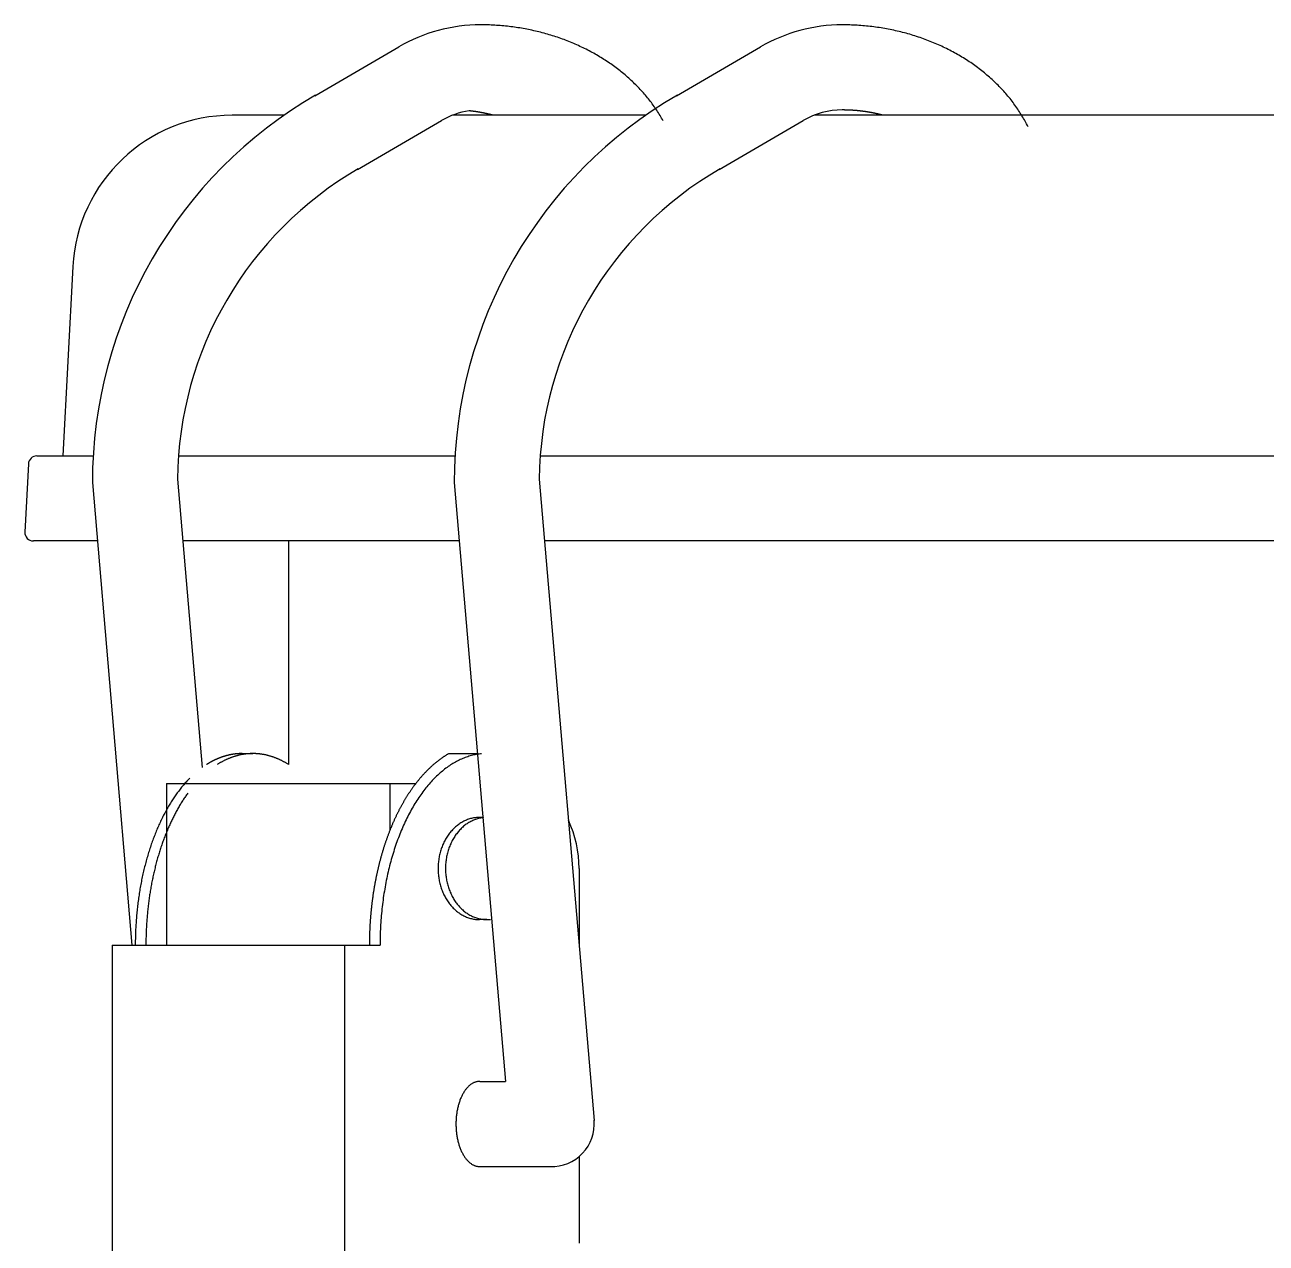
# Model space of a CAD drawing. Extents: x -182 to 608, y -688 to 174.
# Drawn here: x -148.4 to -90.1, y -279.2 to -222 of the extents above; entities that cross this region are included whole.
import ezdxf

# ---------------------------------------------------------------- set-up
doc = ezdxf.new("R2010")
doc.units = 0
doc.layers.get('0').update_dxf_attribs({"linetype": 'CONTINUOUS'})

msp = doc.modelspace()

# ---------------------------------------------------------------- linework, layer by layer
at = {"color": 7, "linetype": 'CONTINUOUS'}
for p, q in [((-134.767, -225.284), (-130.819, -222.99)), ((-117.767, -225.284), (-113.819, -222.99)), ((-136.207, -226.202), (-138.642, -226.202)), ((-119.207, -226.202), (-128.298, -226.202)), ((111.298, -226.202), (-111.298, -226.202)), ((-132.757, -228.743), (-128.809, -226.448)), ((-115.757, -228.743), (-111.809, -226.448)), ((-146.132, -233.309), (-146.598, -242.202)), ((-148.22, -242.581), (-148.387, -245.781)), ((-147.82, -242.202), (-145.178, -242.202)), ((-141.169, -242.202), (-128.178, -242.202)), ((-124.169, -242.202), (124.169, -242.202)), ((-145.214, -243.46), (-143.356, -265.188)), ((-141.214, -243.296), (-140.055, -256.844)), ((-128.214, -243.46), (-125.808, -271.59)), ((-124.214, -243.296), (-121.637, -273.418)), ((-144.98, -246.202), (-147.988, -246.202)), ((-127.98, -246.202), (-140.965, -246.202)), ((-136, -246.202), (-136, -256.7)), ((123.965, -246.202), (-123.965, -246.202)), ((-138.172, -256.188), (-137.672, -256.188)), ((-128.462, -256.188), (-127.126, -256.188)), ((-141.736, -257.588), (-141.736, -265.188)), ((-141.736, -257.588), (-131.236, -257.588)), ((-131.236, -257.588), (-130.011, -257.588)), ((-131.236, -257.588), (-131.236, -259.796)), ((-126.869, -259.188), (-127.022, -259.188)), ((-122.345, -261.588), (-122.345, -265.144)), ((-126.672, -263.988), (-127.022, -263.988)), ((-144.28, -265.188), (-131.698, -265.188)), ((-144.28, -265.188), (-144.28, -288.731)), ((-133.362, -265.188), (-133.362, -288.731)), ((-127.008, -271.59), (-125.808, -271.59)), ((-122.345, -275.121), (-122.345, -279.188)), ((-127.022, -275.587), (-123.56, -275.587))]:
    msp.add_line(p, q, dxfattribs=at)
for points in [[(-118.396, -226.457, 0), (-118.431, -226.395, 0), (-118.467, -226.333, 0), (-118.503, -226.271, 0), (-118.54, -226.209, 0), (-118.578, -226.148, 0), (-118.617, -226.087, 0), (-118.656, -226.026, 0), (-118.695, -225.966, 0), (-118.736, -225.906, 0), (-118.777, -225.846, 0), (-118.819, -225.786, 0), (-118.861, -225.727, 0), (-118.904, -225.668, 0), (-118.948, -225.61, 0), (-118.992, -225.551, 0), (-119.037, -225.493, 0), (-119.083, -225.436, 0), (-119.129, -225.378, 0), (-119.176, -225.321, 0), (-119.224, -225.265, 0), (-119.272, -225.208, 0), (-119.321, -225.153, 0), (-119.37, -225.097, 0), (-119.42, -225.042, 0), (-119.47, -224.987, 0), (-119.522, -224.932, 0), (-119.573, -224.878, 0), (-119.626, -224.825, 0), (-119.679, -224.771, 0), (-119.732, -224.718, 0), (-119.787, -224.666, 0), (-119.841, -224.614, 0), (-119.897, -224.562, 0), (-119.952, -224.511, 0), (-120.009, -224.46, 0), (-120.066, -224.409, 0), (-120.123, -224.359, 0), (-120.181, -224.309, 0), (-120.24, -224.26, 0), (-120.299, -224.211, 0), (-120.359, -224.163, 0), (-120.419, -224.115, 0), (-120.48, -224.067, 0), (-120.541, -224.02, 0), (-120.603, -223.974, 0), (-120.665, -223.927, 0), (-120.728, -223.882, 0), (-120.792, -223.836, 0), (-120.855, -223.792, 0), (-120.92, -223.747, 0), (-120.985, -223.703, 0), (-121.05, -223.66, 0), (-121.116, -223.617, 0), (-121.182, -223.575, 0), (-121.249, -223.533, 0), (-121.316, -223.491, 0), (-121.383, -223.45, 0), (-121.451, -223.41, 0), (-121.52, -223.37, 0), (-121.589, -223.33, 0), (-121.658, -223.291, 0), (-121.728, -223.253, 0), (-121.798, -223.215, 0), (-121.869, -223.178, 0), (-121.94, -223.141, 0), (-122.011, -223.104, 0), (-122.083, -223.068, 0), (-122.156, -223.033, 0), (-122.228, -222.998, 0), (-122.301, -222.964, 0), (-122.375, -222.93, 0), (-122.448, -222.897, 0), (-122.523, -222.864, 0), (-122.597, -222.832, 0), (-122.672, -222.8, 0), (-122.747, -222.769, 0), (-122.823, -222.739, 0), (-122.898, -222.709, 0), (-122.975, -222.679, 0), (-123.051, -222.65, 0), (-123.128, -222.622, 0), (-123.205, -222.594, 0), (-123.282, -222.567, 0), (-123.36, -222.541, 0), (-123.438, -222.515, 0), (-123.516, -222.489, 0), (-123.595, -222.464, 0), (-123.674, -222.44, 0), (-123.753, -222.416, 0), (-123.832, -222.393, 0), (-123.912, -222.37, 0), (-123.992, -222.348, 0), (-124.072, -222.327, 0), (-124.152, -222.306, 0), (-124.233, -222.286, 0), (-124.314, -222.266, 0), (-124.395, -222.247, 0), (-124.476, -222.229, 0), (-124.557, -222.211, 0), (-124.639, -222.193, 0), (-124.721, -222.177, 0), (-124.803, -222.16, 0), (-124.885, -222.145, 0), (-124.967, -222.13, 0), (-125.05, -222.116, 0), (-125.132, -222.102, 0), (-125.215, -222.089, 0), (-125.298, -222.076, 0), (-125.381, -222.064, 0), (-125.464, -222.053, 0), (-125.548, -222.042, 0), (-125.631, -222.032, 0), (-125.715, -222.023, 0), (-125.798, -222.014, 0), (-125.882, -222.006, 0), (-125.966, -221.998, 0), (-126.05, -221.991, 0), (-126.134, -221.984, 0), (-126.218, -221.979, 0), (-126.302, -221.973, 0), (-126.386, -221.969, 0), (-126.47, -221.965, 0), (-126.554, -221.961, 0), (-126.639, -221.959, 0), (-126.723, -221.957, 0), (-126.807, -221.955, 0), (-126.892, -221.954, 0), (-126.976, -221.954, 0)], [(-101.247, -226.741, 0), (-101.28, -226.676, 0), (-101.314, -226.61, 0), (-101.348, -226.545, 0), (-101.384, -226.48, 0), (-101.42, -226.415, 0), (-101.456, -226.351, 0), (-101.494, -226.287, 0), (-101.532, -226.223, 0), (-101.571, -226.16, 0), (-101.611, -226.096, 0), (-101.651, -226.034, 0), (-101.692, -225.971, 0), (-101.734, -225.909, 0), (-101.776, -225.847, 0), (-101.82, -225.785, 0), (-101.864, -225.724, 0), (-101.908, -225.663, 0), (-101.954, -225.602, 0), (-102, -225.542, 0), (-102.046, -225.482, 0), (-102.094, -225.422, 0), (-102.142, -225.363, 0), (-102.19, -225.304, 0), (-102.24, -225.246, 0), (-102.29, -225.187, 0), (-102.341, -225.13, 0), (-102.392, -225.072, 0), (-102.444, -225.015, 0), (-102.497, -224.959, 0), (-102.55, -224.903, 0), (-102.604, -224.847, 0), (-102.659, -224.791, 0), (-102.714, -224.737, 0), (-102.77, -224.682, 0), (-102.826, -224.628, 0), (-102.883, -224.574, 0), (-102.941, -224.521, 0), (-102.999, -224.468, 0), (-103.058, -224.416, 0), (-103.118, -224.364, 0), (-103.178, -224.312, 0), (-103.239, -224.261, 0), (-103.3, -224.211, 0), (-103.362, -224.161, 0), (-103.424, -224.111, 0), (-103.487, -224.062, 0), (-103.551, -224.013, 0), (-103.615, -223.965, 0), (-103.679, -223.917, 0), (-103.744, -223.87, 0), (-103.81, -223.823, 0), (-103.876, -223.777, 0), (-103.943, -223.731, 0), (-104.01, -223.686, 0), (-104.078, -223.642, 0), (-104.146, -223.597, 0), (-104.215, -223.554, 0), (-104.285, -223.51, 0), (-104.354, -223.468, 0), (-104.425, -223.426, 0), (-104.495, -223.384, 0), (-104.567, -223.343, 0), (-104.638, -223.303, 0), (-104.71, -223.263, 0), (-104.783, -223.223, 0), (-104.856, -223.184, 0), (-104.93, -223.146, 0), (-105.003, -223.108, 0), (-105.078, -223.071, 0), (-105.153, -223.034, 0), (-105.228, -222.998, 0), (-105.303, -222.963, 0), (-105.379, -222.928, 0), (-105.456, -222.894, 0), (-105.532, -222.86, 0), (-105.61, -222.827, 0), (-105.687, -222.794, 0), (-105.765, -222.762, 0), (-105.843, -222.73, 0), (-105.922, -222.7, 0), (-106.001, -222.669, 0), (-106.08, -222.64, 0), (-106.16, -222.611, 0), (-106.24, -222.582, 0), (-106.32, -222.554, 0), (-106.401, -222.527, 0), (-106.482, -222.5, 0), (-106.563, -222.474, 0), (-106.644, -222.449, 0), (-106.726, -222.424, 0), (-106.808, -222.4, 0), (-106.891, -222.376, 0), (-106.973, -222.353, 0), (-107.056, -222.331, 0), (-107.139, -222.309, 0), (-107.223, -222.288, 0), (-107.306, -222.268, 0), (-107.39, -222.248, 0), (-107.474, -222.229, 0), (-107.559, -222.21, 0), (-107.643, -222.192, 0), (-107.728, -222.175, 0), (-107.813, -222.159, 0), (-107.898, -222.143, 0), (-107.983, -222.127, 0), (-108.068, -222.113, 0), (-108.154, -222.098, 0), (-108.24, -222.085, 0), (-108.326, -222.072, 0), (-108.412, -222.06, 0), (-108.498, -222.049, 0), (-108.584, -222.038, 0), (-108.67, -222.028, 0), (-108.757, -222.018, 0), (-108.844, -222.009, 0), (-108.93, -222.001, 0), (-109.017, -221.994, 0), (-109.104, -221.987, 0), (-109.191, -221.98, 0), (-109.278, -221.975, 0), (-109.365, -221.97, 0), (-109.452, -221.966, 0), (-109.539, -221.962, 0), (-109.627, -221.959, 0), (-109.714, -221.957, 0), (-109.801, -221.955, 0), (-109.889, -221.954, 0), (-109.976, -221.954, 0)], [(-138.172, -256.188, 0), (-138.185, -256.188, 0), (-138.198, -256.188, 0), (-138.212, -256.188, 0), (-138.225, -256.189, 0), (-138.238, -256.189, 0), (-138.252, -256.189, 0), (-138.265, -256.19, 0), (-138.278, -256.19, 0), (-138.292, -256.191, 0), (-138.305, -256.191, 0), (-138.319, -256.192, 0), (-138.332, -256.193, 0), (-138.345, -256.194, 0), (-138.359, -256.194, 0), (-138.372, -256.195, 0), (-138.385, -256.196, 0), (-138.399, -256.197, 0), (-138.412, -256.198, 0), (-138.425, -256.2, 0), (-138.439, -256.201, 0), (-138.452, -256.202, 0), (-138.465, -256.204, 0), (-138.479, -256.205, 0), (-138.492, -256.206, 0), (-138.506, -256.208, 0), (-138.519, -256.21, 0), (-138.532, -256.211, 0), (-138.546, -256.213, 0), (-138.559, -256.215, 0), (-138.572, -256.217, 0), (-138.586, -256.219, 0), (-138.599, -256.221, 0), (-138.612, -256.223, 0), (-138.625, -256.225, 0), (-138.639, -256.227, 0), (-138.652, -256.229, 0), (-138.665, -256.232, 0), (-138.679, -256.234, 0), (-138.692, -256.237, 0), (-138.705, -256.239, 0), (-138.719, -256.242, 0), (-138.732, -256.244, 0), (-138.745, -256.247, 0), (-138.758, -256.25, 0), (-138.772, -256.253, 0), (-138.785, -256.255, 0), (-138.798, -256.258, 0), (-138.812, -256.261, 0), (-138.825, -256.264, 0), (-138.838, -256.268, 0), (-138.851, -256.271, 0), (-138.865, -256.274, 0), (-138.878, -256.277, 0), (-138.891, -256.281, 0), (-138.904, -256.284, 0), (-138.917, -256.288, 0), (-138.931, -256.291, 0), (-138.944, -256.295, 0), (-138.957, -256.299, 0), (-138.97, -256.303, 0), (-138.984, -256.306, 0), (-138.997, -256.31, 0), (-139.01, -256.314, 0), (-139.023, -256.318, 0), (-139.036, -256.322, 0), (-139.049, -256.326, 0), (-139.063, -256.331, 0), (-139.076, -256.335, 0), (-139.089, -256.339, 0), (-139.102, -256.344, 0), (-139.115, -256.348, 0), (-139.128, -256.353, 0), (-139.141, -256.357, 0), (-139.155, -256.362, 0), (-139.168, -256.367, 0), (-139.181, -256.371, 0), (-139.194, -256.376, 0), (-139.207, -256.381, 0), (-139.22, -256.386, 0), (-139.233, -256.391, 0), (-139.246, -256.396, 0), (-139.259, -256.401, 0), (-139.272, -256.407, 0), (-139.285, -256.412, 0), (-139.298, -256.417, 0), (-139.311, -256.423, 0), (-139.324, -256.428, 0), (-139.337, -256.434, 0), (-139.35, -256.439, 0), (-139.363, -256.445, 0), (-139.376, -256.451, 0), (-139.389, -256.456, 0), (-139.402, -256.462, 0), (-139.415, -256.468, 0), (-139.428, -256.474, 0), (-139.441, -256.48, 0), (-139.454, -256.486, 0), (-139.467, -256.492, 0), (-139.48, -256.498, 0), (-139.493, -256.505, 0), (-139.506, -256.511, 0), (-139.519, -256.517, 0), (-139.531, -256.524, 0), (-139.544, -256.53, 0), (-139.557, -256.537, 0), (-139.57, -256.544, 0), (-139.583, -256.55, 0), (-139.596, -256.557, 0), (-139.609, -256.564, 0), (-139.621, -256.571, 0), (-139.634, -256.578, 0), (-139.647, -256.585, 0), (-139.66, -256.592, 0), (-139.672, -256.599, 0), (-139.685, -256.606, 0), (-139.698, -256.613, 0), (-139.711, -256.62, 0), (-139.723, -256.628, 0), (-139.736, -256.635, 0), (-139.749, -256.643, 0), (-139.762, -256.65, 0), (-139.774, -256.658, 0), (-139.787, -256.666, 0), (-139.8, -256.673, 0), (-139.812, -256.681, 0), (-139.825, -256.689, 0), (-139.837, -256.697, 0), (-139.85, -256.705, 0)], [(-135.993, -256.705, 0), (-136.018, -256.689, 0), (-136.043, -256.673, 0), (-136.069, -256.658, 0), (-136.094, -256.643, 0), (-136.12, -256.628, 0), (-136.145, -256.613, 0), (-136.171, -256.599, 0), (-136.196, -256.585, 0), (-136.222, -256.571, 0), (-136.247, -256.557, 0), (-136.273, -256.544, 0), (-136.299, -256.53, 0), (-136.324, -256.517, 0), (-136.35, -256.505, 0), (-136.376, -256.492, 0), (-136.402, -256.48, 0), (-136.428, -256.468, 0), (-136.454, -256.456, 0), (-136.48, -256.445, 0), (-136.506, -256.434, 0), (-136.532, -256.423, 0), (-136.558, -256.412, 0), (-136.584, -256.401, 0), (-136.61, -256.391, 0), (-136.636, -256.381, 0), (-136.662, -256.371, 0), (-136.688, -256.362, 0), (-136.715, -256.353, 0), (-136.741, -256.344, 0), (-136.767, -256.335, 0), (-136.794, -256.326, 0), (-136.82, -256.318, 0), (-136.846, -256.31, 0), (-136.873, -256.303, 0), (-136.899, -256.295, 0), (-136.926, -256.288, 0), (-136.952, -256.281, 0), (-136.978, -256.274, 0), (-137.005, -256.268, 0), (-137.031, -256.261, 0), (-137.058, -256.255, 0), (-137.085, -256.25, 0), (-137.111, -256.244, 0), (-137.138, -256.239, 0), (-137.164, -256.234, 0), (-137.191, -256.229, 0), (-137.218, -256.225, 0), (-137.244, -256.221, 0), (-137.271, -256.217, 0), (-137.297, -256.213, 0), (-137.324, -256.21, 0), (-137.351, -256.206, 0), (-137.378, -256.204, 0), (-137.404, -256.201, 0), (-137.431, -256.198, 0), (-137.458, -256.196, 0), (-137.484, -256.194, 0), (-137.511, -256.193, 0), (-137.538, -256.191, 0), (-137.565, -256.19, 0), (-137.591, -256.189, 0), (-137.618, -256.189, 0), (-137.645, -256.188, 0), (-137.672, -256.188, 0), (-137.698, -256.188, 0), (-137.725, -256.189, 0), (-137.752, -256.189, 0), (-137.778, -256.19, 0), (-137.805, -256.191, 0), (-137.832, -256.193, 0), (-137.859, -256.194, 0), (-137.885, -256.196, 0), (-137.912, -256.198, 0), (-137.939, -256.201, 0), (-137.965, -256.204, 0), (-137.992, -256.206, 0), (-138.019, -256.21, 0), (-138.046, -256.213, 0), (-138.072, -256.217, 0), (-138.099, -256.221, 0), (-138.125, -256.225, 0), (-138.152, -256.229, 0), (-138.179, -256.234, 0), (-138.205, -256.239, 0), (-138.232, -256.244, 0), (-138.258, -256.25, 0), (-138.285, -256.255, 0), (-138.312, -256.261, 0), (-138.338, -256.268, 0), (-138.365, -256.274, 0), (-138.391, -256.281, 0), (-138.417, -256.288, 0), (-138.444, -256.295, 0), (-138.47, -256.303, 0), (-138.497, -256.31, 0), (-138.523, -256.318, 0), (-138.549, -256.326, 0), (-138.576, -256.335, 0), (-138.602, -256.344, 0), (-138.628, -256.353, 0), (-138.655, -256.362, 0), (-138.681, -256.371, 0), (-138.707, -256.381, 0), (-138.733, -256.391, 0), (-138.759, -256.401, 0), (-138.785, -256.412, 0), (-138.811, -256.423, 0), (-138.837, -256.434, 0), (-138.863, -256.445, 0), (-138.889, -256.456, 0), (-138.915, -256.468, 0), (-138.941, -256.48, 0), (-138.967, -256.492, 0), (-138.993, -256.505, 0), (-139.019, -256.517, 0), (-139.044, -256.53, 0), (-139.07, -256.544, 0), (-139.096, -256.557, 0), (-139.121, -256.571, 0), (-139.147, -256.585, 0), (-139.172, -256.599, 0), (-139.198, -256.613, 0), (-139.223, -256.628, 0), (-139.249, -256.643, 0), (-139.274, -256.658, 0), (-139.3, -256.673, 0), (-139.325, -256.689, 0), (-139.35, -256.705, 0)], [(-126.924, -256.2, 0), (-126.984, -256.206, 0), (-127.043, -256.213, 0), (-127.103, -256.221, 0), (-127.162, -256.231, 0), (-127.222, -256.242, 0), (-127.281, -256.255, 0), (-127.34, -256.268, 0), (-127.399, -256.283, 0), (-127.458, -256.299, 0), (-127.517, -256.316, 0), (-127.576, -256.335, 0), (-127.635, -256.355, 0), (-127.693, -256.376, 0), (-127.752, -256.398, 0), (-127.81, -256.422, 0), (-127.868, -256.447, 0), (-127.926, -256.473, 0), (-127.984, -256.5, 0), (-128.041, -256.529, 0), (-128.099, -256.558, 0), (-128.156, -256.589, 0), (-128.213, -256.622, 0), (-128.269, -256.655, 0), (-128.326, -256.69, 0), (-128.382, -256.725, 0), (-128.438, -256.762, 0), (-128.494, -256.8, 0), (-128.549, -256.84, 0), (-128.605, -256.88, 0), (-128.66, -256.922, 0), (-128.714, -256.965, 0), (-128.769, -257.009, 0), (-128.823, -257.054, 0), (-128.877, -257.1, 0), (-128.93, -257.148, 0), (-128.983, -257.197, 0), (-129.036, -257.246, 0), (-129.089, -257.297, 0), (-129.141, -257.349, 0), (-129.193, -257.402, 0), (-129.244, -257.456, 0), (-129.295, -257.512, 0), (-129.346, -257.568, 0), (-129.396, -257.625, 0), (-129.446, -257.684, 0), (-129.496, -257.743, 0), (-129.545, -257.804, 0), (-129.594, -257.866, 0), (-129.642, -257.928, 0), (-129.69, -257.992, 0), (-129.738, -258.057, 0), (-129.785, -258.123, 0), (-129.832, -258.189, 0), (-129.878, -258.257, 0), (-129.924, -258.326, 0), (-129.969, -258.395, 0), (-130.014, -258.466, 0), (-130.058, -258.537, 0), (-130.102, -258.61, 0), (-130.145, -258.683, 0), (-130.188, -258.758, 0), (-130.231, -258.833, 0), (-130.273, -258.909, 0), (-130.314, -258.986, 0), (-130.355, -259.064, 0), (-130.395, -259.143, 0), (-130.435, -259.222, 0), (-130.474, -259.303, 0), (-130.513, -259.384, 0), (-130.551, -259.466, 0), (-130.589, -259.549, 0), (-130.626, -259.633, 0), (-130.663, -259.718, 0), (-130.699, -259.803, 0), (-130.734, -259.889, 0), (-130.769, -259.976, 0), (-130.803, -260.063, 0), (-130.837, -260.151, 0), (-130.87, -260.24, 0), (-130.903, -260.33, 0), (-130.935, -260.42, 0), (-130.966, -260.511, 0), (-130.997, -260.603, 0), (-131.027, -260.695, 0), (-131.056, -260.788, 0), (-131.085, -260.882, 0), (-131.114, -260.976, 0), (-131.141, -261.071, 0), (-131.168, -261.166, 0), (-131.195, -261.262, 0), (-131.22, -261.359, 0), (-131.245, -261.456, 0), (-131.27, -261.553, 0), (-131.294, -261.651, 0), (-131.317, -261.75, 0), (-131.339, -261.849, 0), (-131.361, -261.948, 0), (-131.382, -262.048, 0), (-131.403, -262.149, 0), (-131.423, -262.25, 0), (-131.442, -262.351, 0), (-131.46, -262.452, 0), (-131.478, -262.554, 0), (-131.495, -262.657, 0), (-131.512, -262.76, 0), (-131.527, -262.863, 0), (-131.542, -262.966, 0), (-131.557, -263.07, 0), (-131.571, -263.174, 0), (-131.584, -263.278, 0), (-131.596, -263.383, 0), (-131.608, -263.488, 0), (-131.618, -263.593, 0), (-131.629, -263.698, 0), (-131.638, -263.804, 0), (-131.647, -263.91, 0), (-131.655, -264.015, 0), (-131.663, -264.122, 0), (-131.669, -264.228, 0), (-131.675, -264.334, 0), (-131.681, -264.441, 0), (-131.685, -264.547, 0), (-131.689, -264.654, 0), (-131.692, -264.761, 0), (-131.695, -264.867, 0), (-131.697, -264.974, 0), (-131.698, -265.081, 0), (-131.698, -265.188, 0)], [(-140.633, -257.341, 0), (-140.669, -257.378, 0), (-140.705, -257.415, 0), (-140.741, -257.453, 0), (-140.776, -257.491, 0), (-140.812, -257.53, 0), (-140.847, -257.569, 0), (-140.882, -257.609, 0), (-140.917, -257.65, 0), (-140.952, -257.691, 0), (-140.987, -257.732, 0), (-141.021, -257.774, 0), (-141.055, -257.816, 0), (-141.089, -257.859, 0), (-141.123, -257.903, 0), (-141.156, -257.947, 0), (-141.19, -257.991, 0), (-141.223, -258.036, 0), (-141.256, -258.082, 0), (-141.289, -258.128, 0), (-141.321, -258.174, 0), (-141.353, -258.221, 0), (-141.386, -258.268, 0), (-141.417, -258.316, 0), (-141.449, -258.365, 0), (-141.48, -258.413, 0), (-141.512, -258.463, 0), (-141.543, -258.512, 0), (-141.573, -258.562, 0), (-141.604, -258.613, 0), (-141.634, -258.664, 0), (-141.664, -258.716, 0), (-141.694, -258.768, 0), (-141.723, -258.82, 0), (-141.753, -258.873, 0), (-141.782, -258.926, 0), (-141.811, -258.98, 0), (-141.839, -259.034, 0), (-141.868, -259.089, 0), (-141.896, -259.144, 0), (-141.923, -259.199, 0), (-141.951, -259.255, 0), (-141.978, -259.311, 0), (-142.005, -259.367, 0), (-142.032, -259.424, 0), (-142.059, -259.482, 0), (-142.085, -259.54, 0), (-142.111, -259.598, 0), (-142.136, -259.656, 0), (-142.162, -259.715, 0), (-142.187, -259.775, 0), (-142.212, -259.834, 0), (-142.237, -259.894, 0), (-142.261, -259.955, 0), (-142.285, -260.015, 0), (-142.309, -260.077, 0), (-142.332, -260.138, 0), (-142.355, -260.2, 0), (-142.378, -260.262, 0), (-142.401, -260.325, 0), (-142.423, -260.387, 0), (-142.445, -260.45, 0), (-142.467, -260.514, 0), (-142.488, -260.578, 0), (-142.51, -260.642, 0), (-142.53, -260.706, 0), (-142.551, -260.771, 0), (-142.571, -260.836, 0), (-142.591, -260.901, 0), (-142.611, -260.967, 0), (-142.63, -261.033, 0), (-142.649, -261.099, 0), (-142.668, -261.166, 0), (-142.686, -261.232, 0), (-142.705, -261.299, 0), (-142.722, -261.367, 0), (-142.74, -261.434, 0), (-142.757, -261.502, 0), (-142.774, -261.57, 0), (-142.791, -261.638, 0), (-142.807, -261.707, 0), (-142.823, -261.776, 0), (-142.838, -261.845, 0), (-142.854, -261.914, 0), (-142.869, -261.983, 0), (-142.883, -262.053, 0), (-142.898, -262.123, 0), (-142.912, -262.193, 0), (-142.925, -262.264, 0), (-142.939, -262.334, 0), (-142.952, -262.405, 0), (-142.964, -262.476, 0), (-142.977, -262.547, 0), (-142.989, -262.618, 0), (-143, -262.69, 0), (-143.012, -262.761, 0), (-143.023, -262.833, 0), (-143.034, -262.905, 0), (-143.044, -262.977, 0), (-143.054, -263.049, 0), (-143.064, -263.122, 0), (-143.073, -263.194, 0), (-143.082, -263.267, 0), (-143.091, -263.34, 0), (-143.099, -263.413, 0), (-143.107, -263.486, 0), (-143.115, -263.559, 0), (-143.122, -263.632, 0), (-143.129, -263.706, 0), (-143.136, -263.779, 0), (-143.142, -263.853, 0), (-143.148, -263.926, 0), (-143.154, -264, 0), (-143.159, -264.074, 0), (-143.164, -264.148, 0), (-143.169, -264.222, 0), (-143.173, -264.296, 0), (-143.177, -264.37, 0), (-143.181, -264.444, 0), (-143.184, -264.519, 0), (-143.187, -264.593, 0), (-143.19, -264.667, 0), (-143.192, -264.742, 0), (-143.194, -264.816, 0), (-143.195, -264.89, 0), (-143.196, -264.965, 0), (-143.197, -265.039, 0), (-143.198, -265.114, 0), (-143.198, -265.188, 0)], [(-140.732, -258.048, 0), (-140.76, -258.088, 0), (-140.788, -258.127, 0), (-140.817, -258.167, 0), (-140.844, -258.208, 0), (-140.872, -258.249, 0), (-140.9, -258.29, 0), (-140.927, -258.332, 0), (-140.955, -258.373, 0), (-140.982, -258.416, 0), (-141.009, -258.458, 0), (-141.036, -258.501, 0), (-141.062, -258.545, 0), (-141.089, -258.588, 0), (-141.115, -258.632, 0), (-141.141, -258.676, 0), (-141.167, -258.721, 0), (-141.193, -258.766, 0), (-141.219, -258.811, 0), (-141.244, -258.857, 0), (-141.269, -258.903, 0), (-141.294, -258.949, 0), (-141.319, -258.996, 0), (-141.344, -259.043, 0), (-141.368, -259.09, 0), (-141.393, -259.137, 0), (-141.417, -259.185, 0), (-141.441, -259.233, 0), (-141.464, -259.282, 0), (-141.488, -259.331, 0), (-141.511, -259.38, 0), (-141.534, -259.429, 0), (-141.557, -259.479, 0), (-141.58, -259.529, 0), (-141.602, -259.579, 0), (-141.625, -259.629, 0), (-141.647, -259.68, 0), (-141.669, -259.731, 0), (-141.69, -259.783, 0), (-141.712, -259.834, 0), (-141.733, -259.886, 0), (-141.754, -259.939, 0), (-141.775, -259.991, 0), (-141.796, -260.044, 0), (-141.816, -260.097, 0), (-141.837, -260.15, 0), (-141.857, -260.203, 0), (-141.876, -260.257, 0), (-141.896, -260.311, 0), (-141.915, -260.366, 0), (-141.935, -260.42, 0), (-141.954, -260.475, 0), (-141.972, -260.53, 0), (-141.991, -260.585, 0), (-142.009, -260.641, 0), (-142.027, -260.696, 0), (-142.045, -260.752, 0), (-142.063, -260.808, 0), (-142.08, -260.865, 0), (-142.097, -260.921, 0), (-142.114, -260.978, 0), (-142.131, -261.035, 0), (-142.147, -261.093, 0), (-142.164, -261.15, 0), (-142.18, -261.208, 0), (-142.195, -261.266, 0), (-142.211, -261.324, 0), (-142.226, -261.382, 0), (-142.241, -261.44, 0), (-142.256, -261.499, 0), (-142.271, -261.558, 0), (-142.285, -261.617, 0), (-142.3, -261.676, 0), (-142.313, -261.736, 0), (-142.327, -261.795, 0), (-142.341, -261.855, 0), (-142.354, -261.915, 0), (-142.367, -261.975, 0), (-142.38, -262.035, 0), (-142.392, -262.096, 0), (-142.404, -262.156, 0), (-142.416, -262.217, 0), (-142.428, -262.278, 0), (-142.439, -262.339, 0), (-142.451, -262.4, 0), (-142.462, -262.461, 0), (-142.473, -262.523, 0), (-142.483, -262.584, 0), (-142.493, -262.646, 0), (-142.503, -262.708, 0), (-142.513, -262.77, 0), (-142.523, -262.832, 0), (-142.532, -262.894, 0), (-142.541, -262.957, 0), (-142.55, -263.019, 0), (-142.558, -263.082, 0), (-142.567, -263.145, 0), (-142.575, -263.207, 0), (-142.583, -263.27, 0), (-142.59, -263.333, 0), (-142.597, -263.396, 0), (-142.604, -263.459, 0), (-142.611, -263.523, 0), (-142.618, -263.586, 0), (-142.624, -263.65, 0), (-142.63, -263.713, 0), (-142.636, -263.777, 0), (-142.641, -263.84, 0), (-142.647, -263.904, 0), (-142.652, -263.968, 0), (-142.656, -264.032, 0), (-142.661, -264.096, 0), (-142.665, -264.16, 0), (-142.669, -264.224, 0), (-142.673, -264.288, 0), (-142.676, -264.352, 0), (-142.68, -264.416, 0), (-142.682, -264.48, 0), (-142.685, -264.544, 0), (-142.688, -264.609, 0), (-142.69, -264.673, 0), (-142.692, -264.737, 0), (-142.693, -264.802, 0), (-142.695, -264.866, 0), (-142.696, -264.93, 0), (-142.697, -264.995, 0), (-142.698, -265.059, 0), (-142.698, -265.124, 0), (-142.698, -265.188, 0)], [(-127.022, -259.188, 0), (-127.069, -259.189, 0), (-127.117, -259.191, 0), (-127.165, -259.195, 0), (-127.212, -259.2, 0), (-127.26, -259.206, 0), (-127.307, -259.214, 0), (-127.355, -259.223, 0), (-127.402, -259.234, 0), (-127.448, -259.246, 0), (-127.495, -259.26, 0), (-127.541, -259.275, 0), (-127.587, -259.291, 0), (-127.633, -259.309, 0), (-127.678, -259.328, 0), (-127.723, -259.349, 0), (-127.767, -259.371, 0), (-127.811, -259.394, 0), (-127.855, -259.419, 0), (-127.898, -259.444, 0), (-127.94, -259.472, 0), (-127.982, -259.5, 0), (-128.023, -259.53, 0), (-128.064, -259.561, 0), (-128.104, -259.593, 0), (-128.144, -259.626, 0), (-128.182, -259.66, 0), (-128.22, -259.696, 0), (-128.258, -259.733, 0), (-128.294, -259.771, 0), (-128.33, -259.81, 0), (-128.365, -259.85, 0), (-128.399, -259.891, 0), (-128.433, -259.933, 0), (-128.465, -259.976, 0), (-128.497, -260.021, 0), (-128.528, -260.066, 0), (-128.558, -260.112, 0), (-128.587, -260.158, 0), (-128.615, -260.206, 0), (-128.642, -260.255, 0), (-128.668, -260.304, 0), (-128.693, -260.354, 0), (-128.717, -260.405, 0), (-128.74, -260.457, 0), (-128.762, -260.509, 0), (-128.783, -260.562, 0), (-128.803, -260.616, 0), (-128.822, -260.67, 0), (-128.839, -260.724, 0), (-128.856, -260.78, 0), (-128.872, -260.835, 0), (-128.886, -260.891, 0), (-128.899, -260.948, 0), (-128.912, -261.005, 0), (-128.923, -261.062, 0), (-128.933, -261.12, 0), (-128.941, -261.178, 0), (-128.949, -261.236, 0), (-128.955, -261.294, 0), (-128.961, -261.353, 0), (-128.965, -261.412, 0), (-128.968, -261.47, 0), (-128.969, -261.529, 0), (-128.97, -261.588, 0), (-128.969, -261.647, 0), (-128.968, -261.706, 0), (-128.965, -261.765, 0), (-128.961, -261.823, 0), (-128.955, -261.882, 0), (-128.949, -261.94, 0), (-128.941, -261.998, 0), (-128.933, -262.056, 0), (-128.923, -262.114, 0), (-128.912, -262.171, 0), (-128.899, -262.228, 0), (-128.886, -262.285, 0), (-128.872, -262.341, 0), (-128.856, -262.397, 0), (-128.839, -262.452, 0), (-128.822, -262.507, 0), (-128.803, -262.561, 0), (-128.783, -262.614, 0), (-128.762, -262.667, 0), (-128.74, -262.72, 0), (-128.717, -262.771, 0), (-128.693, -262.822, 0), (-128.668, -262.872, 0), (-128.642, -262.922, 0), (-128.615, -262.97, 0), (-128.587, -263.018, 0), (-128.558, -263.065, 0), (-128.528, -263.111, 0), (-128.497, -263.156, 0), (-128.465, -263.2, 0), (-128.433, -263.243, 0), (-128.399, -263.285, 0), (-128.365, -263.326, 0), (-128.33, -263.366, 0), (-128.294, -263.405, 0), (-128.258, -263.443, 0), (-128.22, -263.48, 0), (-128.182, -263.516, 0), (-128.144, -263.55, 0), (-128.104, -263.584, 0), (-128.064, -263.616, 0), (-128.023, -263.647, 0), (-127.982, -263.676, 0), (-127.94, -263.705, 0), (-127.898, -263.732, 0), (-127.855, -263.758, 0), (-127.811, -263.782, 0), (-127.767, -263.805, 0), (-127.723, -263.827, 0), (-127.678, -263.848, 0), (-127.633, -263.867, 0), (-127.587, -263.885, 0), (-127.541, -263.901, 0), (-127.495, -263.916, 0), (-127.448, -263.93, 0), (-127.402, -263.942, 0), (-127.355, -263.953, 0), (-127.307, -263.962, 0), (-127.26, -263.97, 0), (-127.212, -263.977, 0), (-127.165, -263.982, 0), (-127.117, -263.985, 0), (-127.069, -263.987, 0), (-127.022, -263.988, 0)], [(-126.831, -259.196, 0), (-126.879, -259.202, 0), (-126.927, -259.209, 0), (-126.974, -259.217, 0), (-127.021, -259.227, 0), (-127.068, -259.238, 0), (-127.115, -259.251, 0), (-127.162, -259.265, 0), (-127.208, -259.281, 0), (-127.254, -259.298, 0), (-127.299, -259.316, 0), (-127.344, -259.336, 0), (-127.389, -259.357, 0), (-127.434, -259.379, 0), (-127.477, -259.403, 0), (-127.521, -259.428, 0), (-127.564, -259.455, 0), (-127.606, -259.482, 0), (-127.648, -259.511, 0), (-127.689, -259.541, 0), (-127.73, -259.573, 0), (-127.769, -259.605, 0), (-127.809, -259.639, 0), (-127.847, -259.674, 0), (-127.885, -259.71, 0), (-127.922, -259.748, 0), (-127.959, -259.786, 0), (-127.994, -259.826, 0), (-128.029, -259.866, 0), (-128.063, -259.908, 0), (-128.096, -259.951, 0), (-128.128, -259.994, 0), (-128.16, -260.039, 0), (-128.19, -260.084, 0), (-128.22, -260.131, 0), (-128.248, -260.178, 0), (-128.276, -260.226, 0), (-128.303, -260.275, 0), (-128.328, -260.325, 0), (-128.353, -260.376, 0), (-128.377, -260.427, 0), (-128.4, -260.479, 0), (-128.421, -260.532, 0), (-128.442, -260.585, 0), (-128.461, -260.639, 0), (-128.48, -260.694, 0), (-128.497, -260.749, 0), (-128.513, -260.804, 0), (-128.528, -260.86, 0), (-128.542, -260.917, 0), (-128.555, -260.973, 0), (-128.567, -261.031, 0), (-128.577, -261.088, 0), (-128.587, -261.146, 0), (-128.595, -261.204, 0), (-128.602, -261.263, 0), (-128.608, -261.321, 0), (-128.613, -261.38, 0), (-128.616, -261.439, 0), (-128.619, -261.498, 0), (-128.62, -261.557, 0), (-128.62, -261.616, 0), (-128.619, -261.675, 0), (-128.616, -261.734, 0), (-128.613, -261.793, 0), (-128.608, -261.851, 0), (-128.602, -261.91, 0), (-128.595, -261.968, 0), (-128.587, -262.027, 0), (-128.578, -262.084, 0), (-128.567, -262.142, 0), (-128.556, -262.199, 0), (-128.543, -262.256, 0), (-128.529, -262.313, 0), (-128.514, -262.369, 0), (-128.498, -262.424, 0), (-128.481, -262.479, 0), (-128.462, -262.534, 0), (-128.443, -262.588, 0), (-128.422, -262.641, 0), (-128.401, -262.694, 0), (-128.378, -262.746, 0), (-128.355, -262.797, 0), (-128.33, -262.848, 0), (-128.304, -262.898, 0), (-128.278, -262.947, 0), (-128.25, -262.995, 0), (-128.222, -263.042, 0), (-128.192, -263.089, 0), (-128.162, -263.135, 0), (-128.13, -263.179, 0), (-128.098, -263.223, 0), (-128.065, -263.266, 0), (-128.031, -263.307, 0), (-127.996, -263.348, 0), (-127.961, -263.388, 0), (-127.924, -263.426, 0), (-127.887, -263.464, 0), (-127.85, -263.5, 0), (-127.811, -263.535, 0), (-127.772, -263.569, 0), (-127.732, -263.602, 0), (-127.691, -263.633, 0), (-127.65, -263.663, 0), (-127.609, -263.692, 0), (-127.566, -263.72, 0), (-127.523, -263.747, 0), (-127.48, -263.772, 0), (-127.436, -263.796, 0), (-127.392, -263.818, 0), (-127.347, -263.839, 0), (-127.302, -263.859, 0), (-127.257, -263.877, 0), (-127.211, -263.894, 0), (-127.164, -263.91, 0), (-127.118, -263.924, 0), (-127.071, -263.937, 0), (-127.024, -263.949, 0), (-126.977, -263.958, 0), (-126.929, -263.967, 0), (-126.882, -263.974, 0), (-126.834, -263.98, 0), (-126.786, -263.984, 0), (-126.739, -263.987, 0), (-126.691, -263.988, 0), (-126.643, -263.988, 0), (-126.595, -263.986, 0), (-126.547, -263.983, 0), (-126.499, -263.979, 0)], [(-127.014, -271.589, 0), (-127.041, -271.59, 0), (-127.069, -271.591, 0), (-127.096, -271.594, 0), (-127.123, -271.598, 0), (-127.15, -271.603, 0), (-127.177, -271.609, 0), (-127.204, -271.617, 0), (-127.231, -271.625, 0), (-127.258, -271.635, 0), (-127.284, -271.646, 0), (-127.311, -271.659, 0), (-127.337, -271.672, 0), (-127.363, -271.687, 0), (-127.389, -271.702, 0), (-127.414, -271.719, 0), (-127.44, -271.737, 0), (-127.465, -271.756, 0), (-127.49, -271.776, 0), (-127.514, -271.798, 0), (-127.539, -271.82, 0), (-127.562, -271.844, 0), (-127.586, -271.868, 0), (-127.609, -271.894, 0), (-127.632, -271.92, 0), (-127.655, -271.948, 0), (-127.677, -271.976, 0), (-127.699, -272.006, 0), (-127.72, -272.036, 0), (-127.741, -272.068, 0), (-127.762, -272.1, 0), (-127.782, -272.134, 0), (-127.801, -272.168, 0), (-127.821, -272.203, 0), (-127.839, -272.239, 0), (-127.857, -272.275, 0), (-127.875, -272.313, 0), (-127.892, -272.351, 0), (-127.909, -272.39, 0), (-127.925, -272.43, 0), (-127.94, -272.47, 0), (-127.955, -272.511, 0), (-127.97, -272.553, 0), (-127.984, -272.595, 0), (-127.997, -272.638, 0), (-128.009, -272.682, 0), (-128.022, -272.726, 0), (-128.033, -272.77, 0), (-128.044, -272.816, 0), (-128.054, -272.861, 0), (-128.064, -272.907, 0), (-128.073, -272.954, 0), (-128.081, -273, 0), (-128.089, -273.048, 0), (-128.096, -273.095, 0), (-128.102, -273.143, 0), (-128.108, -273.191, 0), (-128.113, -273.239, 0), (-128.117, -273.288, 0), (-128.121, -273.336, 0), (-128.124, -273.385, 0), (-128.127, -273.434, 0), (-128.128, -273.483, 0), (-128.13, -273.532, 0), (-128.13, -273.581, 0), (-128.13, -273.631, 0), (-128.129, -273.68, 0), (-128.127, -273.729, 0), (-128.125, -273.778, 0), (-128.122, -273.827, 0), (-128.119, -273.875, 0), (-128.114, -273.924, 0), (-128.109, -273.972, 0), (-128.104, -274.02, 0), (-128.098, -274.068, 0), (-128.091, -274.116, 0), (-128.083, -274.163, 0), (-128.075, -274.21, 0), (-128.066, -274.257, 0), (-128.057, -274.303, 0), (-128.047, -274.348, 0), (-128.036, -274.394, 0), (-128.025, -274.438, 0), (-128.013, -274.483, 0), (-128, -274.526, 0), (-127.987, -274.569, 0), (-127.974, -274.612, 0), (-127.959, -274.654, 0), (-127.944, -274.695, 0), (-127.929, -274.736, 0), (-127.913, -274.776, 0), (-127.897, -274.815, 0), (-127.88, -274.853, 0), (-127.862, -274.891, 0), (-127.844, -274.928, 0), (-127.826, -274.964, 0), (-127.807, -274.999, 0), (-127.787, -275.034, 0), (-127.767, -275.067, 0), (-127.747, -275.1, 0), (-127.726, -275.131, 0), (-127.705, -275.162, 0), (-127.683, -275.192, 0), (-127.661, -275.221, 0), (-127.639, -275.249, 0), (-127.616, -275.276, 0), (-127.592, -275.301, 0), (-127.569, -275.326, 0), (-127.545, -275.35, 0), (-127.521, -275.373, 0), (-127.496, -275.394, 0), (-127.472, -275.415, 0), (-127.447, -275.434, 0), (-127.421, -275.452, 0), (-127.396, -275.47, 0), (-127.37, -275.486, 0), (-127.344, -275.501, 0), (-127.318, -275.514, 0), (-127.291, -275.527, 0), (-127.265, -275.538, 0), (-127.238, -275.548, 0), (-127.211, -275.557, 0), (-127.184, -275.565, 0), (-127.157, -275.572, 0), (-127.13, -275.577, 0), (-127.103, -275.581, 0), (-127.076, -275.585, 0), (-127.049, -275.586, 0), (-127.022, -275.587, 0)]]:
    msp.add_polyline3d(points, dxfattribs=at)
at = {"color": 7}
for points in [[(-126.382, -226.202, 0), (-126.388, -226.2, 0), (-126.394, -226.199, 0), (-126.399, -226.197, 0), (-126.405, -226.196, 0), (-126.411, -226.194, 0), (-126.417, -226.193, 0), (-126.422, -226.191, 0), (-126.428, -226.19, 0), (-126.434, -226.188, 0), (-126.44, -226.187, 0), (-126.445, -226.185, 0), (-126.451, -226.184, 0), (-126.457, -226.182, 0), (-126.462, -226.181, 0), (-126.468, -226.179, 0), (-126.474, -226.178, 0), (-126.48, -226.176, 0), (-126.486, -226.175, 0), (-126.491, -226.173, 0), (-126.497, -226.172, 0), (-126.503, -226.171, 0), (-126.509, -226.169, 0), (-126.514, -226.168, 0), (-126.52, -226.166, 0), (-126.526, -226.165, 0), (-126.532, -226.163, 0), (-126.537, -226.162, 0), (-126.543, -226.161, 0), (-126.549, -226.159, 0), (-126.555, -226.158, 0), (-126.561, -226.156, 0), (-126.566, -226.155, 0), (-126.572, -226.154, 0), (-126.578, -226.152, 0), (-126.584, -226.151, 0), (-126.59, -226.15, 0), (-126.595, -226.148, 0), (-126.601, -226.147, 0), (-126.607, -226.145, 0), (-126.613, -226.144, 0), (-126.619, -226.143, 0), (-126.624, -226.141, 0), (-126.63, -226.14, 0), (-126.636, -226.139, 0), (-126.642, -226.137, 0), (-126.648, -226.136, 0), (-126.654, -226.135, 0), (-126.659, -226.133, 0), (-126.665, -226.132, 0), (-126.671, -226.131, 0), (-126.677, -226.129, 0), (-126.683, -226.128, 0), (-126.689, -226.127, 0), (-126.694, -226.126, 0), (-126.7, -226.124, 0), (-126.706, -226.123, 0), (-126.712, -226.122, 0), (-126.718, -226.121, 0), (-126.724, -226.119, 0), (-126.73, -226.118, 0), (-126.736, -226.117, 0), (-126.741, -226.115, 0), (-126.747, -226.114, 0), (-126.753, -226.113, 0), (-126.759, -226.112, 0), (-126.765, -226.111, 0), (-126.771, -226.109, 0), (-126.777, -226.108, 0), (-126.783, -226.107, 0), (-126.788, -226.106, 0), (-126.794, -226.104, 0), (-126.8, -226.103, 0), (-126.806, -226.102, 0), (-126.812, -226.101, 0), (-126.818, -226.1, 0), (-126.824, -226.098, 0), (-126.83, -226.097, 0), (-126.836, -226.096, 0), (-126.842, -226.095, 0), (-126.847, -226.094, 0), (-126.853, -226.093, 0), (-126.859, -226.091, 0), (-126.865, -226.09, 0), (-126.871, -226.089, 0), (-126.877, -226.088, 0), (-126.883, -226.087, 0), (-126.889, -226.086, 0), (-126.895, -226.085, 0), (-126.901, -226.083, 0), (-126.907, -226.082, 0), (-126.913, -226.081, 0), (-126.919, -226.08, 0), (-126.925, -226.079, 0), (-126.93, -226.078, 0), (-126.936, -226.077, 0), (-126.942, -226.076, 0), (-126.948, -226.075, 0), (-126.954, -226.074, 0), (-126.96, -226.072, 0), (-126.966, -226.071, 0), (-126.972, -226.07, 0), (-126.978, -226.069, 0), (-126.984, -226.068, 0), (-126.99, -226.067, 0), (-126.996, -226.066, 0), (-127.002, -226.065, 0), (-127.008, -226.064, 0), (-127.014, -226.063, 0), (-127.02, -226.062, 0), (-127.026, -226.061, 0), (-127.032, -226.06, 0), (-127.038, -226.059, 0), (-127.044, -226.058, 0), (-127.05, -226.057, 0), (-127.056, -226.056, 0), (-127.062, -226.055, 0), (-127.068, -226.054, 0), (-127.074, -226.053, 0), (-127.08, -226.052, 0), (-127.086, -226.051, 0), (-127.092, -226.05, 0), (-127.098, -226.049, 0), (-127.104, -226.048, 0), (-127.11, -226.047, 0), (-127.116, -226.046, 0), (-127.122, -226.045, 0), (-127.128, -226.044, 0), (-127.134, -226.043, 0), (-127.14, -226.042, 0), (-127.146, -226.041, 0), (-127.152, -226.041, 0), (-127.158, -226.04, 0), (-127.164, -226.039, 0), (-127.17, -226.038, 0), (-127.176, -226.037, 0), (-127.182, -226.036, 0), (-127.188, -226.035, 0), (-127.194, -226.034, 0), (-127.2, -226.033, 0), (-127.206, -226.032, 0), (-127.212, -226.032, 0), (-127.218, -226.031, 0), (-127.224, -226.03, 0), (-127.23, -226.029, 0), (-127.236, -226.028, 0), (-127.242, -226.027, 0), (-127.248, -226.026, 0), (-127.254, -226.026, 0), (-127.26, -226.025, 0), (-127.266, -226.024, 0), (-127.272, -226.023, 0), (-127.278, -226.022, 0), (-127.284, -226.021, 0), (-127.29, -226.021, 0), (-127.297, -226.02, 0), (-127.303, -226.019, 0), (-127.309, -226.018, 0), (-127.315, -226.017, 0), (-127.321, -226.017, 0), (-127.327, -226.016, 0), (-127.333, -226.015, 0), (-127.339, -226.014, 0), (-127.345, -226.013, 0), (-127.351, -226.013, 0), (-127.357, -226.012, 0), (-127.363, -226.011, 0), (-127.369, -226.01, 0), (-127.375, -226.01, 0), (-127.381, -226.009, 0), (-127.388, -226.008, 0), (-127.394, -226.007, 0), (-127.4, -226.007, 0), (-127.406, -226.006, 0), (-127.412, -226.005, 0), (-127.418, -226.005, 0), (-127.424, -226.004, 0), (-127.43, -226.003, 0), (-127.436, -226.003, 0), (-127.442, -226.002, 0), (-127.448, -226.001, 0), (-127.454, -226, 0), (-127.461, -226, 0), (-127.467, -225.999, 0), (-127.473, -225.998, 0), (-127.479, -225.998, 0), (-127.485, -225.997, 0), (-127.491, -225.996, 0), (-127.497, -225.996, 0), (-127.503, -225.995, 0), (-127.509, -225.995, 0), (-127.515, -225.994, 0)], [(-108.066, -226.202, 0), (-108.075, -226.199, 0), (-108.085, -226.197, 0), (-108.094, -226.194, 0), (-108.104, -226.192, 0), (-108.113, -226.189, 0), (-108.123, -226.187, 0), (-108.133, -226.184, 0), (-108.142, -226.182, 0), (-108.152, -226.179, 0), (-108.161, -226.177, 0), (-108.171, -226.174, 0), (-108.18, -226.172, 0), (-108.19, -226.17, 0), (-108.199, -226.167, 0), (-108.209, -226.165, 0), (-108.219, -226.163, 0), (-108.228, -226.16, 0), (-108.238, -226.158, 0), (-108.247, -226.156, 0), (-108.257, -226.153, 0), (-108.267, -226.151, 0), (-108.276, -226.149, 0), (-108.286, -226.147, 0), (-108.296, -226.144, 0), (-108.305, -226.142, 0), (-108.315, -226.14, 0), (-108.325, -226.138, 0), (-108.334, -226.135, 0), (-108.344, -226.133, 0), (-108.354, -226.131, 0), (-108.363, -226.129, 0), (-108.373, -226.127, 0), (-108.383, -226.125, 0), (-108.393, -226.122, 0), (-108.402, -226.12, 0), (-108.412, -226.118, 0), (-108.422, -226.116, 0), (-108.432, -226.114, 0), (-108.441, -226.112, 0), (-108.451, -226.11, 0), (-108.461, -226.108, 0), (-108.471, -226.106, 0), (-108.48, -226.104, 0), (-108.49, -226.102, 0), (-108.5, -226.1, 0), (-108.51, -226.098, 0), (-108.52, -226.096, 0), (-108.529, -226.094, 0), (-108.539, -226.092, 0), (-108.549, -226.09, 0), (-108.559, -226.088, 0), (-108.569, -226.086, 0), (-108.579, -226.085, 0), (-108.589, -226.083, 0), (-108.598, -226.081, 0), (-108.608, -226.079, 0), (-108.618, -226.077, 0), (-108.628, -226.075, 0), (-108.638, -226.074, 0), (-108.648, -226.072, 0), (-108.658, -226.07, 0), (-108.668, -226.068, 0), (-108.677, -226.066, 0), (-108.687, -226.065, 0), (-108.697, -226.063, 0), (-108.707, -226.061, 0), (-108.717, -226.06, 0), (-108.727, -226.058, 0), (-108.737, -226.056, 0), (-108.747, -226.055, 0), (-108.757, -226.053, 0), (-108.767, -226.051, 0), (-108.777, -226.05, 0), (-108.787, -226.048, 0), (-108.797, -226.047, 0), (-108.807, -226.045, 0), (-108.817, -226.043, 0), (-108.827, -226.042, 0), (-108.837, -226.04, 0), (-108.847, -226.039, 0), (-108.857, -226.037, 0), (-108.867, -226.036, 0), (-108.877, -226.034, 0), (-108.887, -226.033, 0), (-108.897, -226.031, 0), (-108.907, -226.03, 0), (-108.917, -226.028, 0), (-108.927, -226.027, 0), (-108.937, -226.026, 0), (-108.947, -226.024, 0), (-108.957, -226.023, 0), (-108.967, -226.022, 0), (-108.977, -226.02, 0), (-108.987, -226.019, 0), (-108.997, -226.018, 0), (-109.007, -226.016, 0), (-109.017, -226.015, 0), (-109.027, -226.014, 0), (-109.037, -226.012, 0), (-109.047, -226.011, 0), (-109.058, -226.01, 0), (-109.068, -226.009, 0), (-109.078, -226.007, 0), (-109.088, -226.006, 0), (-109.098, -226.005, 0), (-109.108, -226.004, 0), (-109.118, -226.003, 0), (-109.128, -226.002, 0), (-109.138, -226, 0), (-109.148, -225.999, 0), (-109.159, -225.998, 0), (-109.169, -225.997, 0), (-109.179, -225.996, 0), (-109.189, -225.995, 0), (-109.199, -225.994, 0), (-109.209, -225.993, 0), (-109.219, -225.992, 0), (-109.23, -225.991, 0), (-109.24, -225.99, 0), (-109.25, -225.989, 0), (-109.26, -225.988, 0), (-109.27, -225.987, 0), (-109.28, -225.986, 0), (-109.29, -225.985, 0), (-109.301, -225.984, 0), (-109.311, -225.983, 0), (-109.321, -225.982, 0), (-109.331, -225.981, 0), (-109.341, -225.981, 0), (-109.352, -225.98, 0), (-109.362, -225.979, 0), (-109.372, -225.978, 0), (-109.382, -225.977, 0), (-109.392, -225.976, 0), (-109.402, -225.976, 0), (-109.413, -225.975, 0), (-109.423, -225.974, 0), (-109.433, -225.973, 0), (-109.443, -225.973, 0), (-109.453, -225.972, 0), (-109.464, -225.971, 0), (-109.474, -225.971, 0), (-109.484, -225.97, 0), (-109.494, -225.969, 0), (-109.505, -225.969, 0), (-109.515, -225.968, 0), (-109.525, -225.967, 0), (-109.535, -225.967, 0), (-109.545, -225.966, 0), (-109.556, -225.966, 0), (-109.566, -225.965, 0), (-109.576, -225.964, 0), (-109.586, -225.964, 0), (-109.597, -225.963, 0), (-109.607, -225.963, 0), (-109.617, -225.962, 0), (-109.627, -225.962, 0), (-109.637, -225.961, 0), (-109.648, -225.961, 0), (-109.658, -225.961, 0), (-109.668, -225.96, 0), (-109.678, -225.96, 0), (-109.689, -225.959, 0), (-109.699, -225.959, 0), (-109.709, -225.959, 0), (-109.719, -225.958, 0), (-109.73, -225.958, 0), (-109.74, -225.957, 0), (-109.75, -225.957, 0), (-109.76, -225.957, 0), (-109.771, -225.957, 0), (-109.781, -225.956, 0), (-109.791, -225.956, 0), (-109.801, -225.956, 0), (-109.812, -225.956, 0), (-109.822, -225.955, 0), (-109.832, -225.955, 0), (-109.842, -225.955, 0), (-109.853, -225.955, 0), (-109.863, -225.955, 0), (-109.873, -225.954, 0), (-109.884, -225.954, 0), (-109.894, -225.954, 0), (-109.904, -225.954, 0), (-109.914, -225.954, 0), (-109.925, -225.954, 0), (-109.935, -225.954, 0), (-109.945, -225.954, 0), (-109.955, -225.954, 0), (-109.966, -225.954, 0), (-109.976, -225.954, 0)], [(-128.462, -256.188, 0), (-128.483, -256.201, 0), (-128.505, -256.213, 0), (-128.526, -256.226, 0), (-128.547, -256.239, 0), (-128.568, -256.252, 0), (-128.59, -256.265, 0), (-128.611, -256.278, 0), (-128.632, -256.291, 0), (-128.653, -256.305, 0), (-128.674, -256.319, 0), (-128.695, -256.333, 0), (-128.716, -256.346, 0), (-128.737, -256.361, 0), (-128.757, -256.375, 0), (-128.778, -256.389, 0), (-128.799, -256.404, 0), (-128.82, -256.418, 0), (-128.84, -256.433, 0), (-128.861, -256.448, 0), (-128.881, -256.463, 0), (-128.902, -256.478, 0), (-128.922, -256.494, 0), (-128.943, -256.509, 0), (-128.963, -256.525, 0), (-128.983, -256.54, 0), (-129.003, -256.556, 0), (-129.024, -256.572, 0), (-129.044, -256.588, 0), (-129.064, -256.604, 0), (-129.084, -256.621, 0), (-129.104, -256.637, 0), (-129.124, -256.654, 0), (-129.144, -256.671, 0), (-129.164, -256.688, 0), (-129.183, -256.705, 0), (-129.203, -256.722, 0), (-129.223, -256.739, 0), (-129.242, -256.756, 0), (-129.262, -256.774, 0), (-129.281, -256.792, 0), (-129.301, -256.809, 0), (-129.32, -256.827, 0), (-129.34, -256.845, 0), (-129.359, -256.863, 0), (-129.378, -256.882, 0), (-129.398, -256.9, 0), (-129.417, -256.919, 0), (-129.436, -256.937, 0), (-129.455, -256.956, 0), (-129.474, -256.975, 0), (-129.493, -256.994, 0), (-129.512, -257.013, 0), (-129.531, -257.032, 0), (-129.549, -257.052, 0), (-129.568, -257.071, 0), (-129.587, -257.091, 0), (-129.605, -257.11, 0), (-129.624, -257.13, 0), (-129.642, -257.15, 0), (-129.661, -257.17, 0), (-129.679, -257.191, 0), (-129.698, -257.211, 0), (-129.716, -257.231, 0), (-129.734, -257.252, 0), (-129.752, -257.273, 0), (-129.77, -257.293, 0), (-129.788, -257.314, 0), (-129.806, -257.335, 0), (-129.824, -257.357, 0), (-129.842, -257.378, 0), (-129.86, -257.399, 0), (-129.878, -257.421, 0), (-129.896, -257.442, 0), (-129.913, -257.464, 0), (-129.931, -257.486, 0), (-129.948, -257.508, 0), (-129.966, -257.53, 0), (-129.983, -257.552, 0), (-130.001, -257.574, 0), (-130.018, -257.597, 0), (-130.035, -257.619, 0), (-130.052, -257.642, 0), (-130.07, -257.665, 0), (-130.087, -257.688, 0), (-130.104, -257.71, 0), (-130.121, -257.734, 0), (-130.138, -257.757, 0), (-130.154, -257.78, 0), (-130.171, -257.803, 0), (-130.188, -257.827, 0), (-130.205, -257.85, 0), (-130.221, -257.874, 0), (-130.238, -257.898, 0), (-130.254, -257.922, 0), (-130.271, -257.946, 0), (-130.287, -257.97, 0), (-130.303, -257.994, 0), (-130.32, -258.019, 0), (-130.336, -258.043, 0), (-130.352, -258.068, 0), (-130.368, -258.092, 0), (-130.384, -258.117, 0), (-130.4, -258.142, 0), (-130.416, -258.167, 0), (-130.432, -258.192, 0), (-130.447, -258.217, 0), (-130.463, -258.242, 0), (-130.479, -258.268, 0), (-130.494, -258.293, 0), (-130.51, -258.319, 0), (-130.525, -258.344, 0), (-130.541, -258.37, 0), (-130.556, -258.396, 0), (-130.571, -258.422, 0), (-130.587, -258.448, 0), (-130.602, -258.474, 0), (-130.617, -258.5, 0), (-130.632, -258.527, 0), (-130.647, -258.553, 0), (-130.662, -258.58, 0), (-130.676, -258.606, 0), (-130.691, -258.633, 0), (-130.706, -258.66, 0), (-130.72, -258.687, 0), (-130.735, -258.714, 0), (-130.75, -258.741, 0), (-130.764, -258.768, 0), (-130.778, -258.795, 0), (-130.793, -258.823, 0), (-130.807, -258.85, 0), (-130.821, -258.878, 0), (-130.835, -258.906, 0), (-130.849, -258.933, 0), (-130.863, -258.961, 0), (-130.877, -258.989, 0), (-130.891, -259.017, 0), (-130.905, -259.045, 0), (-130.919, -259.073, 0), (-130.932, -259.102, 0), (-130.946, -259.13, 0), (-130.959, -259.158, 0), (-130.973, -259.187, 0), (-130.986, -259.216, 0), (-130.999, -259.244, 0), (-131.013, -259.273, 0), (-131.026, -259.302, 0), (-131.039, -259.331, 0), (-131.052, -259.36, 0), (-131.065, -259.389, 0), (-131.078, -259.418, 0), (-131.091, -259.448, 0), (-131.104, -259.477, 0), (-131.116, -259.507, 0), (-131.129, -259.536, 0), (-131.141, -259.566, 0), (-131.154, -259.596, 0), (-131.166, -259.625, 0), (-131.179, -259.655, 0), (-131.191, -259.685, 0), (-131.203, -259.715, 0), (-131.216, -259.745, 0), (-131.228, -259.776, 0), (-131.24, -259.806, 0), (-131.252, -259.836, 0), (-131.263, -259.867, 0), (-131.275, -259.897, 0), (-131.287, -259.928, 0), (-131.299, -259.958, 0), (-131.31, -259.989, 0), (-131.322, -260.02, 0), (-131.333, -260.051, 0), (-131.345, -260.082, 0), (-131.356, -260.113, 0), (-131.367, -260.144, 0), (-131.378, -260.175, 0), (-131.39, -260.206, 0), (-131.401, -260.238, 0), (-131.412, -260.269, 0), (-131.422, -260.301, 0), (-131.433, -260.332, 0), (-131.444, -260.364, 0), (-131.455, -260.396, 0), (-131.465, -260.427, 0), (-131.476, -260.459, 0), (-131.486, -260.491, 0), (-131.497, -260.523, 0), (-131.507, -260.555, 0), (-131.517, -260.587, 0), (-131.527, -260.619, 0), (-131.538, -260.652, 0), (-131.548, -260.684, 0), (-131.557, -260.716, 0), (-131.567, -260.749, 0), (-131.577, -260.781, 0), (-131.587, -260.814, 0), (-131.597, -260.847, 0), (-131.606, -260.879, 0), (-131.616, -260.912, 0), (-131.625, -260.945, 0), (-131.634, -260.978, 0), (-131.644, -261.011, 0), (-131.653, -261.044, 0), (-131.662, -261.077, 0), (-131.671, -261.11, 0), (-131.68, -261.143, 0), (-131.689, -261.176, 0), (-131.698, -261.21, 0), (-131.707, -261.243, 0), (-131.715, -261.277, 0), (-131.724, -261.31, 0), (-131.732, -261.344, 0), (-131.741, -261.377, 0), (-131.749, -261.411, 0), (-131.758, -261.445, 0), (-131.766, -261.478, 0), (-131.774, -261.512, 0), (-131.782, -261.546, 0), (-131.79, -261.58, 0), (-131.798, -261.614, 0), (-131.806, -261.648, 0), (-131.814, -261.682, 0), (-131.821, -261.716, 0), (-131.829, -261.75, 0), (-131.837, -261.785, 0), (-131.844, -261.819, 0), (-131.851, -261.853, 0), (-131.859, -261.888, 0), (-131.866, -261.922, 0), (-131.873, -261.956, 0), (-131.88, -261.991, 0), (-131.887, -262.025, 0), (-131.894, -262.06, 0), (-131.901, -262.095, 0), (-131.908, -262.129, 0), (-131.915, -262.164, 0), (-131.921, -262.199, 0), (-131.928, -262.234, 0), (-131.934, -262.269, 0), (-131.941, -262.304, 0), (-131.947, -262.339, 0), (-131.953, -262.374, 0), (-131.96, -262.409, 0), (-131.966, -262.444, 0), (-131.972, -262.479, 0), (-131.978, -262.514, 0), (-131.983, -262.549, 0), (-131.989, -262.584, 0), (-131.995, -262.62, 0), (-132.001, -262.655, 0), (-132.006, -262.69, 0), (-132.012, -262.726, 0), (-132.017, -262.761, 0), (-132.022, -262.796, 0), (-132.028, -262.832, 0), (-132.033, -262.867, 0), (-132.038, -262.903, 0), (-132.043, -262.939, 0), (-132.048, -262.974, 0), (-132.053, -263.01, 0), (-132.057, -263.046, 0), (-132.062, -263.081, 0), (-132.067, -263.117, 0), (-132.071, -263.153, 0), (-132.076, -263.189, 0), (-132.08, -263.224, 0), (-132.084, -263.26, 0), (-132.089, -263.296, 0), (-132.093, -263.332, 0), (-132.097, -263.368, 0), (-132.101, -263.404, 0), (-132.105, -263.44, 0), (-132.109, -263.476, 0), (-132.112, -263.512, 0), (-132.116, -263.548, 0), (-132.12, -263.584, 0), (-132.123, -263.62, 0), (-132.127, -263.656, 0), (-132.13, -263.693, 0), (-132.133, -263.729, 0), (-132.136, -263.765, 0), (-132.14, -263.801, 0), (-132.143, -263.837, 0), (-132.146, -263.874, 0), (-132.148, -263.91, 0), (-132.151, -263.946, 0), (-132.154, -263.983, 0), (-132.157, -264.019, 0), (-132.159, -264.055, 0), (-132.162, -264.092, 0), (-132.164, -264.128, 0), (-132.166, -264.165, 0), (-132.169, -264.201, 0), (-132.171, -264.237, 0), (-132.173, -264.274, 0), (-132.175, -264.31, 0), (-132.177, -264.347, 0), (-132.178, -264.383, 0), (-132.18, -264.42, 0), (-132.182, -264.456, 0), (-132.183, -264.493, 0), (-132.185, -264.529, 0), (-132.186, -264.566, 0), (-132.188, -264.602, 0), (-132.189, -264.639, 0), (-132.19, -264.676, 0), (-132.191, -264.712, 0), (-132.192, -264.749, 0), (-132.193, -264.785, 0), (-132.194, -264.822, 0), (-132.195, -264.859, 0), (-132.195, -264.895, 0), (-132.196, -264.932, 0), (-132.197, -264.968, 0), (-132.197, -265.005, 0), (-132.197, -265.042, 0), (-132.198, -265.078, 0), (-132.198, -265.115, 0), (-132.198, -265.152, 0), (-132.198, -265.188, 0)]]:
    msp.add_polyline3d(points, dxfattribs=at)
at = {"color": 7, "linetype": 'CONTINUOUS'}
for centre, radius, start, end in [((-126.976, -229.602), 7.648, 90, 120.16668), ((-109.976, -229.602), 7.648, 90, 120.16668), ((-124.214, -243.44), 21, 120.02726, 180.05399), ((-107.214, -243.44), 21, 120.02726, 180.05399), ((-138.642, -233.702), 7.5, 90, 177), ((-126.976, -229.602), 3.648, 98.50353, 120.16668), ((-109.976, -229.602), 3.648, 90, 120.16668), ((-124.214, -243.44), 17, 120.02726, 179.51483), ((-107.214, -243.44), 17, 120.02726, 179.51483), ((-147.82, -242.602), 0.4, 90, 177), ((-147.988, -245.802), 0.4, 177, 270), ((-127.745, -261.588), 5.4, 0, 24.7972), ((-123.63, -273.588), 2, 268, 4.88887)]:
    msp.add_arc(centre, radius, start, end, dxfattribs=at)

doc.saveas('drawing.dxf')
